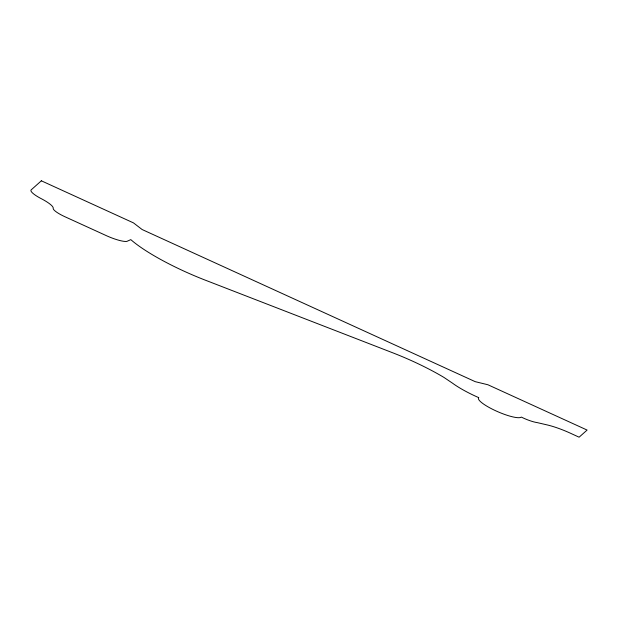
<?xml version="1.0" encoding="UTF-8"?>
<svg xmlns="http://www.w3.org/2000/svg" width="618" height="618" viewBox="0 0 618 618"><rect width="100%" height="100%" fill="white"/><g stroke="black" fill="none" stroke-linecap="round" stroke-linejoin="round"><path stroke-width="0.93" d="M41.344 180.804L31.047 189.996A19.119 3.978 23.4 0 0 42.202 199.166A22.055 4.589 23.4 0 1 53.179 208.49A15.574 3.237 23.4 0 0 64.55 216.563L104.813 234.948A20.579 4.28 23.4 0 0 126.821 241.406L130.8 239.629A82.866 17.227 23.4 0 0 208.799 281.507L392.368 352.662A79.413 16.508 23.4 0 1 443.948 377.42L452.639 383.268A41.599 8.652 23.4 0 0 478.765 397.652A23.476 4.882 23.4 0 0 496.03 410.931A23.476 4.882 23.4 0 0 521.291 417.073A16.346 3.399 23.4 0 0 537.243 422.612L545.794 424.605A33.001 6.86 23.4 0 1 572.438 434.145L579.112 437.196L587.1 430.058L487.872 384.744L475.242 381.669L142.117 229.525L133.48 222.889L41.344 180.804"/></g></svg>
